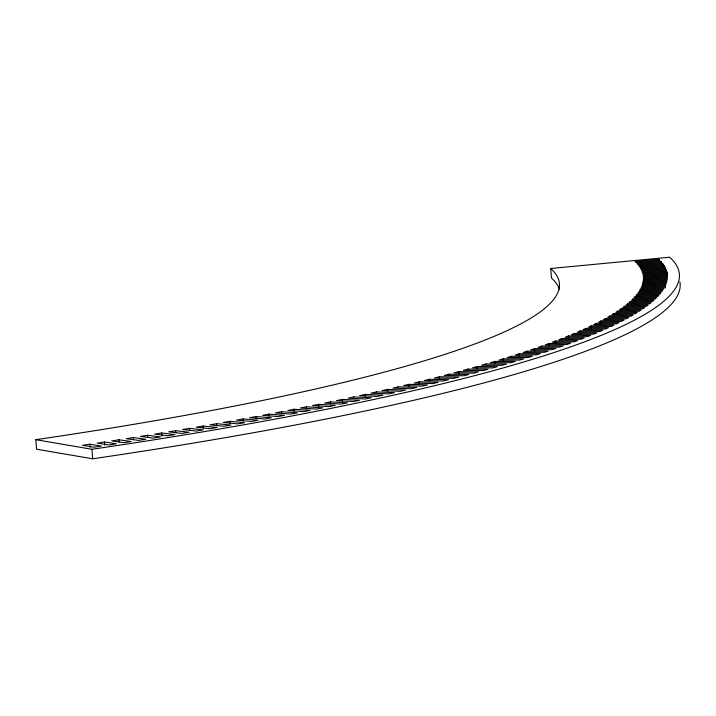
<?xml version="1.0" encoding="UTF-8"?>
<svg xmlns="http://www.w3.org/2000/svg" width="716" height="716" viewBox="0 0 716 716"><rect width="100%" height="100%" fill="white"/><g stroke="black" fill="none" stroke-linecap="round" stroke-linejoin="round"><path stroke-width="1.07" d="M643.317 280.735L643.156 281.853L667.142 280.072L667.312 278.936L643.317 280.735L643.487 282.856M642.923 282.972L642.628 284.091L666.605 282.364L666.909 281.218L642.923 282.972L643.084 285.084M665.28 285.836L664.708 287.009L640.775 288.637L641.339 287.492L665.28 285.836L665.45 287.957M638.699 292.092L637.875 293.247L661.745 291.725L662.586 290.535L638.699 292.092L638.86 294.204M636.98 294.41L636.032 295.583L659.857 294.106L660.832 292.916L636.98 294.41L637.15 296.531M630.277 301.481L628.925 302.671L652.598 301.355L653.977 300.138L630.277 301.481L630.438 303.593M621.228 308.677L619.492 309.894L642.95 308.739L644.722 307.504L621.228 308.677L621.39 310.798M600.993 320.929L598.621 322.173L621.613 321.296L624.039 320.025L600.993 320.929L601.163 323.05M591.121 325.905L588.498 327.158L611.258 326.389L613.943 325.118L591.121 325.905L591.291 328.017M580.255 330.917L577.382 332.17L599.892 331.517L602.827 330.237L580.255 330.917L580.416 333.03M568.388 335.956L565.264 337.218L587.505 336.681L590.7 335.383L568.388 335.956L568.558 338.068M555.544 341.013L552.179 342.284L574.125 341.863L577.561 340.565L555.544 341.013L555.714 343.134M548.76 343.555L545.279 344.826L567.063 344.459L570.625 343.161L548.76 343.555L548.921 345.667M534.467 348.647L530.744 349.918L552.215 349.668L556.019 348.37L534.467 348.647L534.637 350.759M519.234 353.749L515.278 355.029L536.391 354.885L540.437 353.588L519.234 353.749L519.395 355.861M503.062 358.859L498.882 360.139L519.628 360.112L523.906 358.805L503.062 358.859L503.232 360.971M494.64 361.419L490.335 362.699L510.893 362.735L515.287 361.419L494.64 361.419L494.801 363.531M477.107 366.529L472.578 367.809L492.742 367.952L497.36 366.655L477.107 366.529L477.268 368.642M458.679 371.631L453.935 372.911L473.679 373.179L478.53 371.873L458.679 371.631L458.849 373.752M439.382 376.732L434.424 378.003L453.729 378.379L458.795 377.081L439.382 376.732L439.552 378.845M429.421 379.274L424.355 380.545L443.428 380.984L448.601 379.686L429.421 379.274L429.582 381.386M419.236 381.816L414.072 383.078L432.911 383.57L438.201 382.281L419.236 381.816L419.406 383.928M408.854 384.349L403.582 385.611L422.189 386.157L427.577 384.868L408.854 384.349L409.015 386.461M387.463 389.397L381.986 390.65L400.11 391.312L405.704 390.032L387.463 389.397L387.625 391.509M365.276 394.418L359.602 395.662L377.225 396.44L383.015 395.16L365.276 394.418L365.437 396.53M342.302 399.403L336.439 400.647L353.543 401.533L359.53 400.262L342.302 399.403L342.472 401.515M330.532 401.882L324.581 403.117L341.407 404.066L347.502 402.795L330.532 401.882L330.702 403.994M318.575 404.352L312.534 405.578L329.091 406.581L335.276 405.319L318.575 404.352L318.745 406.464M306.439 406.813L300.299 408.039L316.588 409.087L322.862 407.834L306.439 406.813L306.609 408.925M294.115 409.257L287.895 410.474L303.897 411.584L310.27 410.34L294.115 409.257L294.285 411.369M281.621 411.691L275.311 412.908L291.036 414.072L297.489 412.828L281.621 411.691L281.791 413.812M268.947 414.116L262.548 415.325L277.987 416.542L284.529 415.307L268.947 414.116L269.118 416.229M256.104 416.524L249.624 417.732L264.768 419.003L271.4 417.777L256.104 416.524L256.274 418.645M243.1 418.923L236.531 420.122L251.388 421.447L258.1 420.22L243.1 418.923L243.261 421.035M229.925 421.303L223.276 422.494L237.828 423.872L244.63 422.664L229.925 421.303L230.087 423.425M216.59 423.675L209.86 424.856L224.117 426.288L230.991 425.08L216.59 423.675L216.751 425.787M203.093 426.029L196.291 427.201L210.236 428.678L217.19 427.488L203.093 426.029L203.255 428.141M189.445 428.365L182.562 429.528L196.202 431.059L203.237 429.877L189.445 428.365L189.606 430.477M175.644 430.683L168.69 431.838L182.016 433.422L189.122 432.249L175.644 430.683L175.805 432.795M161.691 432.983L154.665 434.129L167.678 435.767L174.865 434.603L161.691 432.983L161.941 436.16M147.603 435.265L140.497 436.402L153.197 438.094L160.456 436.939L147.603 435.265L147.764 437.387M133.364 437.539L126.195 438.666L138.573 440.403L145.903 439.257L133.364 437.539L133.534 439.651M118.99 439.785L111.759 440.904L123.805 442.694L131.207 441.548L118.99 439.785L119.16 441.897M104.491 442.014L97.188 443.115L108.904 444.958L116.377 443.83L104.491 442.014L104.733 445.182M89.849 444.215L82.483 445.316L93.877 447.205L101.403 446.086L89.849 444.215L90.1 447.393M35.8 439.696A986.863 128.808 -4.5 0 0 550.738 268.491L669.657 257.205A1107.213 144.525 -4.5 0 1 91.925 449.281L35.8 439.696L36.552 449.209L92.677 458.795A1107.213 144.525 -4.5 0 0 679.896 281.862M658.872 259.362L635.065 261.6L636.077 262.611L659.91 260.4L658.872 259.362L659.033 261.474M660.886 261.438L637.034 263.631L637.92 264.66L661.79 262.495L660.886 261.438L661.047 263.56M662.631 263.551L638.735 265.69L639.495 266.728L663.401 264.607L662.631 263.551L662.792 265.663M664.108 265.681L640.185 267.775L640.802 268.822L664.743 266.755L664.108 265.681L664.269 267.793M665.316 267.829L641.366 269.878L641.858 270.943L665.817 268.912L665.316 267.829L665.477 269.95M666.623 271.104L666.247 270.004L642.279 272.008L642.637 273.082L666.623 271.104L666.784 273.217M666.918 272.205L642.932 274.156L643.165 275.239L667.151 273.315L666.918 272.205L667.088 274.317M667.321 274.425L643.326 276.331L643.424 277.423L667.419 275.544L667.321 274.425L667.491 276.537M666.247 270.004L666.417 272.125M550.738 268.491L551.481 278.014A986.863 128.808 -4.5 0 1 559.465 289.524M91.925 449.281L92.677 458.795M643.451 278.524L643.424 279.625L667.419 277.799L667.455 276.671L643.451 278.524M642.261 285.219L641.831 286.355L665.79 284.673L666.229 283.518L642.261 285.219M640.149 289.783L639.451 290.938L663.365 289.353L664.072 288.181L640.149 289.783M635.011 296.755L633.92 297.928L657.709 296.514L658.818 295.305L635.011 296.755M632.774 299.109L631.557 300.29L655.283 298.93L656.527 297.713L632.774 299.109M627.52 303.87L626.044 305.061L649.645 303.808L651.157 302.582L627.52 303.87M624.504 306.269L622.893 307.468L646.432 306.269L648.07 305.034L624.504 306.269M617.693 311.111L615.832 312.328L639.2 311.227L641.106 309.983L617.693 311.111M613.898 313.545L611.912 314.772L635.199 313.733L637.231 312.48L613.898 313.545M609.853 315.998L607.732 317.224L630.93 316.239L633.096 314.986L609.853 315.998M605.548 318.459L603.302 319.694L626.402 318.763L628.693 317.501L605.548 318.459M596.186 323.417L593.689 324.661L616.566 323.838L619.116 322.567L596.186 323.417M585.813 328.402L583.066 329.655L605.7 328.948L608.51 327.668L585.813 328.402M574.447 333.432L571.449 334.694L593.824 334.095L596.893 332.806L574.447 333.432M562.087 338.48L558.847 339.751L580.945 339.268L584.256 337.97L562.087 338.48M541.735 346.096L538.128 347.367L559.76 347.063L563.447 345.765L541.735 346.096M526.967 351.198L523.128 352.469L544.42 352.281L548.349 350.974L526.967 351.198M511.269 356.3L507.197 357.579L528.131 357.499L532.292 356.192L511.269 356.3M485.985 363.97L481.573 365.25L501.934 365.348L506.445 364.041L485.985 363.97M468.004 369.08L463.368 370.36L483.318 370.566L488.052 369.259L468.004 369.08M449.138 374.182L444.287 375.461L463.816 375.784L468.774 374.477L449.138 374.182M398.257 386.873L392.887 388.135L411.252 388.743L416.748 387.454L398.257 386.873M376.464 391.912L370.897 393.165L388.77 393.881L394.462 392.601L376.464 391.912M353.883 396.915L348.119 398.159L365.482 398.991L371.371 397.72L353.883 396.915"/></g></svg>
